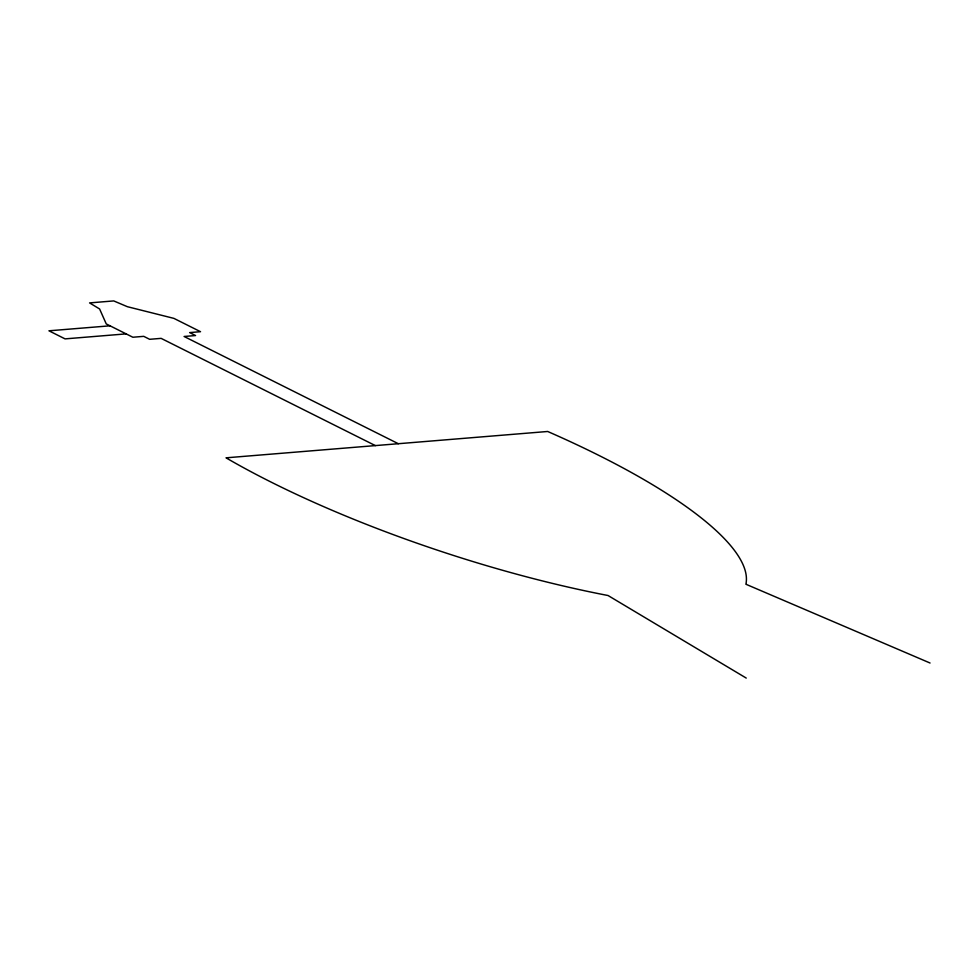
<?xml version="1.0" encoding="UTF-8"?>
<svg xmlns="http://www.w3.org/2000/svg" width="979" height="979" viewBox="0 0 979 979"><rect width="100%" height="100%" fill="white"/><g stroke="black" fill="none" stroke-linecap="round" stroke-linejoin="round"><path stroke-width="1.47" d="M110.027 325.811L48.95 330.804L65.067 338.881L126.144 333.876M930.05 663.016L745.9 584.23A368.483 92.259 18.1 0 0 547.677 431.482L226.027 457.829A368.483 92.259 18.1 0 0 608.045 595.513L746.243 678.08M398.343 443.72L184.089 336.482L195.555 335.54L189.645 332.591L200.524 331.697L173.919 318.383L127.368 306.696L113.735 300.92L89.591 302.903L99.601 308.972L106.258 323.927L132.863 337.241L143.742 336.348L149.652 339.309L161.119 338.367L375.361 445.604"/></g></svg>
